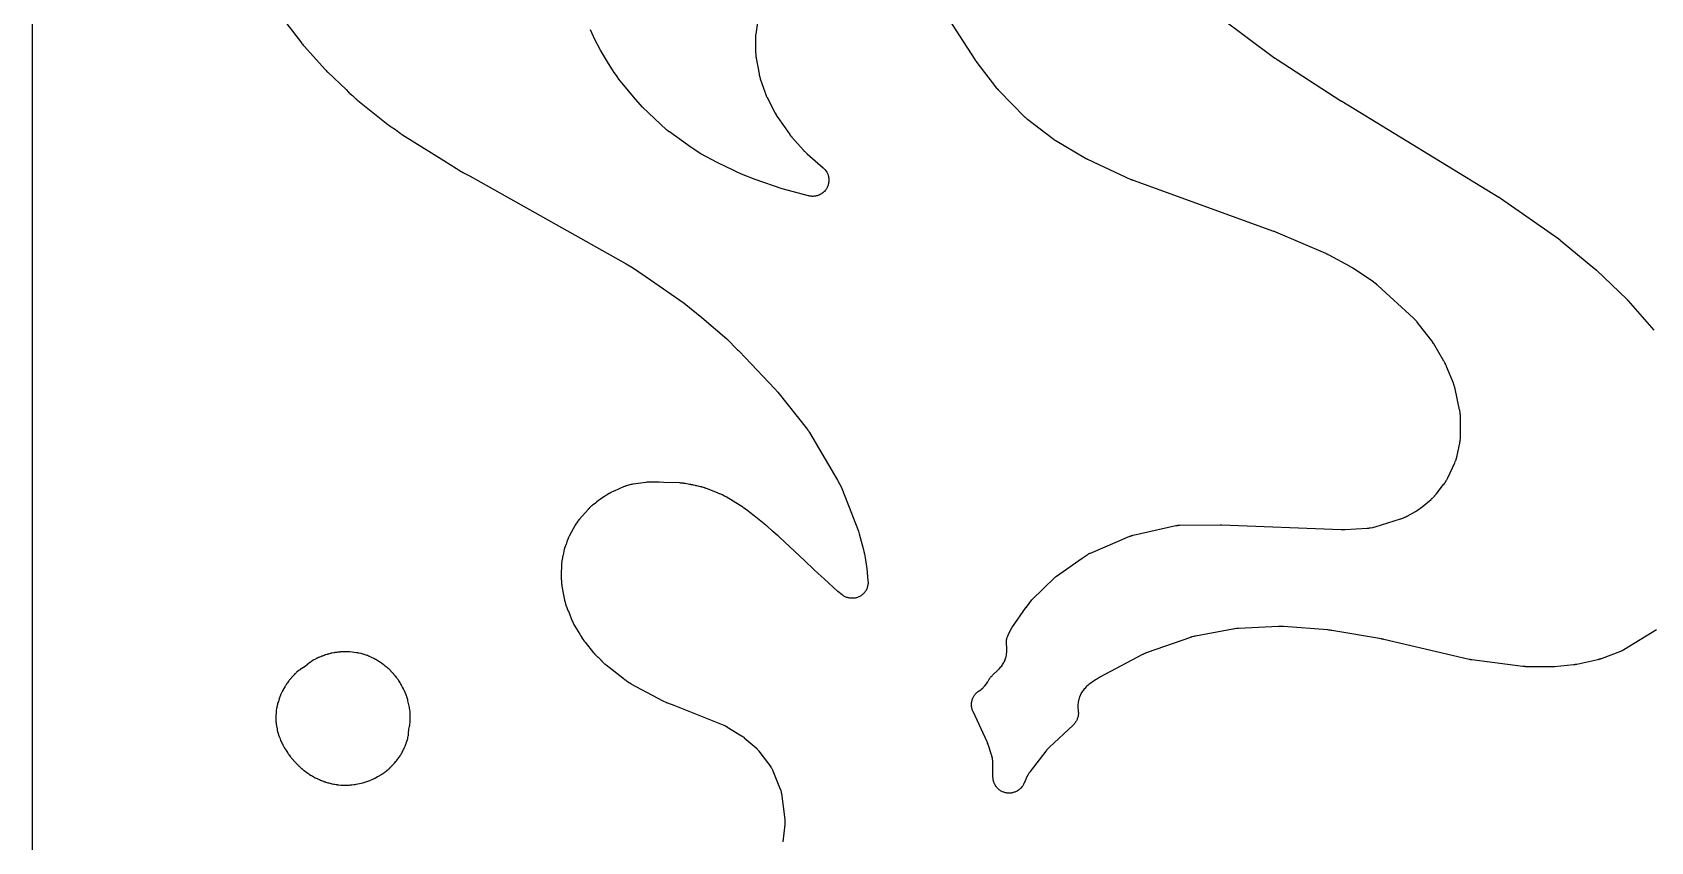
# Model space of a CAD drawing. Header units: millimetres. Extents: x 0 to 300, y 0 to 300.
# Drawn here: x -0.1 to 150, y 150 to 225 of the extents above; entities that cross this region are included whole.
import ezdxf

# ---------------------------------------------------------------- set-up
doc = ezdxf.new("R2010")
doc.units = ezdxf.units.MM
doc.layers.add('CUT', color=7, linetype='CONTINUOUS')

msp = doc.modelspace()

# ---------------------------------------------------------------- linework, layer by layer
at = {"layer": 'CUT'}
for points in [[(-0.0625, 1.4375), (-0.0625, 298.5625), (-0.0625, 299.4478), (-0.0589, 299.5212), (-0.0503, 299.5794), (-0.036, 299.6365), (-0.0162, 299.6918), (0.009, 299.745), (0.0392, 299.7954), (0.0743, 299.8427), (0.1137, 299.8863), (0.1573, 299.9257), (0.2046, 299.9608), (0.255, 299.991), (0.3082, 300.0162), (0.3635, 300.036), (0.4206, 300.0503), (0.4788, 300.0589), (0.5522, 300.0625), (1.4375, 300.0625), (298.5476, 300.0625)], [(150.5287, 169.6307), (147.5048, 167.7792), (147.4955, 167.7736), (147.4812, 167.765), (147.4435, 167.7438), (147.3792, 167.7096), (147.3503, 167.6948), (147.3488, 167.6941), (147.3194, 167.6804), (147.2528, 167.6509), (147.2128, 167.6343), (147.1972, 167.6283), (147.1871, 167.6244), (145.4106, 166.9615), (145.3958, 166.9561), (145.361, 166.9438), (145.3461, 166.9387), (145.3278, 166.9326), (145.3128, 166.9277), (145.2777, 166.9167), (145.2625, 166.9121), (145.2393, 166.9052), (145.2241, 166.9009), (145.1886, 166.8911), (145.1733, 166.887), (145.1547, 166.8822), (145.1393, 166.8784), (145.1035, 166.8698), (145.0881, 166.8663), (143.1348, 166.4361), (143.1217, 166.4333), (143.0911, 166.4271), (143.0779, 166.4245), (143.0619, 166.4214), (143.0487, 166.419), (143.0179, 166.4137), (143.0047, 166.4115), (142.9844, 166.4083), (142.9711, 166.4063), (142.9402, 166.4018), (142.9269, 166.4), (142.9107, 166.398), (142.8975, 166.3963), (142.8664, 166.3928), (142.8531, 166.3914), (141.0727, 166.2168), (141.061, 166.2158), (141.0338, 166.2134), (141.0221, 166.2125), (141.0078, 166.2115), (140.9961, 166.2107), (140.9688, 166.2091), (140.9571, 166.2085), (140.939, 166.2077), (140.9273, 166.2072), (140.9, 166.2063), (140.8882, 166.206), (140.8739, 166.2058), (140.8622, 166.2056), (140.8348, 166.2054), (140.8231, 166.2054), (138.4406, 166.2209), (138.427, 166.2211), (138.3952, 166.2218), (138.3816, 166.2222), (138.365, 166.2228), (138.3514, 166.2234), (138.3196, 166.225), (138.306, 166.2258), (138.2852, 166.2272), (138.2716, 166.2282), (138.2399, 166.2309), (138.2263, 166.2321), (138.2098, 166.2337), (138.1963, 166.2351), (138.1647, 166.2387), (138.1512, 166.2403), (133.4139, 166.8478), (133.4025, 166.8493), (133.3759, 166.8531), (133.3645, 166.8548), (133.3506, 166.8569), (133.3393, 166.8587), (133.3128, 166.8632), (133.3015, 166.8651), (133.2841, 166.8683), (133.2728, 166.8704), (133.2464, 166.8755), (133.2352, 166.8778), (133.2214, 166.8806), (133.2102, 166.883), (133.184, 166.8888), (133.1728, 166.8913), (131.5839, 167.2629), (125.2513, 168.744), (125.2433, 168.7458), (125.1872, 168.7581), (125.1785, 168.76), (125.1084, 168.7743), (125.0999, 168.776), (125.0443, 168.7865), (125.0352, 168.7881), (120.4196, 169.5867), (120.4051, 169.5891), (120.3105, 169.6031), (120.2959, 169.605), (120.1768, 169.6197), (120.1621, 169.6213), (120.067, 169.6306), (120.0523, 169.6319), (115.9433, 169.9333), (115.9253, 169.9343), (115.8084, 169.9394), (115.7903, 169.9399), (115.6434, 169.9418), (115.6254, 169.9418), (115.5084, 169.9398), (115.4904, 169.9392), (111.772, 169.7647), (111.7516, 169.7634), (111.6191, 169.7527), (111.5988, 169.7507), (111.4331, 169.7315), (111.4129, 169.7288), (111.2814, 169.7091), (111.2613, 169.7057), (107.787, 169.0618), (107.7764, 169.0597), (107.7024, 169.0446), (107.6914, 169.0423), (107.6431, 169.0315), (107.62, 169.0258), (107.4763, 168.9876), (107.4543, 168.9813), (107.4162, 168.9696), (107.4059, 168.9664), (107.335, 168.9432), (107.3235, 168.9393), (103.3228, 167.5411), (103.3126, 167.5374), (103.2421, 167.5113), (103.2316, 167.5074), (103.1857, 167.4894), (103.1637, 167.4803), (103.028, 167.4209), (103.0072, 167.4113), (102.9715, 167.3941), (102.9619, 167.3893), (102.8956, 167.3557), (102.8848, 167.3502), (98.912, 165.2377), (98.8958, 165.2288), (98.7916, 165.1692), (98.7757, 165.1598), (98.6473, 165.081), (98.6317, 165.0711), (98.5314, 165.0052), (98.5161, 164.9949), (97.9932, 164.6279), (97.9814, 164.6194), (97.9055, 164.5634), (97.894, 164.5547), (97.8492, 164.5199), (97.8267, 164.5016), (97.6855, 164.3806), (97.6434, 164.3407), (97.5163, 164.2085), (97.4782, 164.1647), (97.3644, 164.0208), (97.3307, 163.9736), (97.2314, 163.8194), (97.2024, 163.7692), (97.1185, 163.6061), (97.0945, 163.5533), (97.0267, 163.3829), (97.0079, 163.328), (96.9568, 163.1518), (96.9434, 163.0954), (96.9097, 162.9151), (96.9018, 162.8576), (96.8856, 162.6749), (96.8832, 162.6169), (96.8848, 162.4335), (96.8881, 162.3756), (96.9076, 162.1907), (96.9093, 162.1759), (96.9162, 162.1234), (96.9245, 162.0439), (96.9294, 161.9565), (96.9299, 161.8982), (96.9263, 161.8108), (96.921, 161.7527), (96.909, 161.6661), (96.8981, 161.6088), (96.8777, 161.5237), (96.8613, 161.4678), (96.8327, 161.385), (96.811, 161.331), (96.7745, 161.2514), (96.7476, 161.1997), (96.7035, 161.1241), (96.6717, 161.0752), (96.6205, 161.0042), (96.5842, 160.9587), (96.5263, 160.893), (96.4704, 160.8355), (96.4392, 160.8049), (94.259, 158.7692), (94.2501, 158.7608), (94.1931, 158.7054), (94.1845, 158.6968), (94.1508, 158.6627), (94.134, 158.6449), (94.027, 158.5273), (94.0109, 158.5088), (93.9802, 158.4722), (93.9724, 158.4627), (93.9226, 158.4007), (93.915, 158.3911), (92.4544, 156.4955), (92.4468, 156.4854), (92.3982, 156.4195), (92.3908, 156.4092), (92.3624, 156.369), (92.3483, 156.348), (92.2607, 156.2121), (92.2352, 156.1686), (92.1593, 156.0258), (92.1479, 156.0033), (92.1267, 155.9589), (92.1213, 155.9474), (92.0875, 155.8728), (92.0824, 155.8612), (91.8955, 155.4242), (91.8772, 155.3843), (91.8421, 155.3121), (91.7999, 155.2352), (91.7693, 155.1854), (91.7199, 155.113), (91.6847, 155.0665), (91.6284, 154.9992), (91.5888, 154.9563), (91.5262, 154.8949), (91.4826, 154.856), (91.4144, 154.801), (91.3673, 154.7665), (91.294, 154.7184), (91.2437, 154.6887), (91.1661, 154.6479), (91.1132, 154.6233), (91.0319, 154.5902), (90.9769, 154.5709), (90.8928, 154.5459), (90.8361, 154.532), (90.75, 154.5153), (90.6923, 154.5069), (90.605, 154.4987), (90.5466, 154.496), (90.4589, 154.4963), (90.4006, 154.4994), (90.3134, 154.5082), (90.2557, 154.5169), (90.1697, 154.5342), (90.1131, 154.5484), (90.0292, 154.574), (89.9743, 154.5937), (89.8933, 154.6273), (89.8405, 154.6523), (89.7632, 154.6936), (89.7131, 154.7236), (89.6401, 154.7723), (89.5932, 154.807), (89.5253, 154.8625), (89.482, 154.9016), (89.4199, 154.9635), (89.3805, 155.0066), (89.3247, 155.0743), (89.2898, 155.121), (89.2408, 155.1938), (89.2106, 155.2437), (89.1689, 155.3209), (89.1437, 155.3736), (89.1098, 155.4544), (89.0898, 155.5093), (89.0639, 155.593), (89.0494, 155.6496), (89.0317, 155.7355), (89.0228, 155.7931), (89.0136, 155.8803), (89.009, 155.9606), (89.0076, 156.0044), (88.998, 157.2491), (88.9977, 157.2646), (88.9943, 157.3654), (88.9936, 157.3809), (88.99, 157.4413), (88.9873, 157.4723), (88.9653, 157.6699), (88.9552, 157.7311), (88.9129, 157.9254), (88.9055, 157.9555), (88.8895, 158.0139), (88.8852, 158.0289), (88.8562, 158.1254), (88.8515, 158.1402), (88.5998, 158.9047), (88.5972, 158.9126), (88.5783, 158.9673), (88.5754, 158.9755), (88.5622, 159.0122), (88.5558, 159.029), (88.5145, 159.1336), (88.5079, 159.1497), (88.4942, 159.1814), (88.4908, 159.1892), (88.4669, 159.2429), (88.4629, 159.2516), (87.1607, 162.051), (87.1434, 162.0908), (87.1134, 162.1643), (87.0846, 162.2461), (87.068, 162.3014), (87.0472, 162.3855), (87.036, 162.4422), (87.0234, 162.5279), (87.0177, 162.5854), (87.0134, 162.672), (87.0133, 162.7297), (87.0173, 162.8163), (87.0228, 162.8738), (87.0351, 162.9596), (87.0461, 163.0162), (87.0666, 163.1005), (87.083, 163.1558), (87.1116, 163.2377), (87.1332, 163.2912), (87.1695, 163.3699), (87.1962, 163.4211), (87.2399, 163.496), (87.2713, 163.5444), (87.3221, 163.6147), (87.358, 163.6599), (87.4153, 163.725), (87.4554, 163.7664), (87.5187, 163.8257), (87.5626, 163.8631), (87.6313, 163.9161), (87.6758, 163.9471), (87.6776, 163.9484), (87.691, 163.9578), (87.7058, 163.967), (87.7298, 163.9829), (87.8786, 164.0864), (87.9235, 164.1209), (88.0601, 164.2365), (88.1016, 164.2751), (88.2268, 164.4031), (88.2644, 164.4454), (88.3769, 164.5847), (88.4104, 164.6303), (88.5093, 164.7796), (88.5383, 164.8282), (88.6266, 164.9934), (88.651, 165.0362), (88.6979, 165.1134), (88.7536, 165.1947), (88.7936, 165.2467), (88.8578, 165.3214), (88.9204, 165.3866), (88.9555, 165.4212), (89.4673, 165.8991), (89.4747, 165.906), (89.4855, 165.9163), (89.5546, 165.9841), (89.5651, 165.9947), (89.6056, 166.0364), (89.6258, 166.0583), (89.7517, 166.2018), (89.7888, 166.2485), (89.8983, 166.4016), (89.9305, 166.4517), (90.0244, 166.6149), (90.0515, 166.668), (90.1287, 166.8397), (90.1504, 166.8952), (90.2102, 167.0738), (90.2263, 167.1311), (90.2681, 167.3147), (90.2784, 167.3734), (90.3018, 167.5602), (90.3062, 167.6196), (90.311, 167.8079), (90.3095, 167.8674), (90.2956, 168.0552), (90.2882, 168.1143), (90.2765, 168.1809), (90.2703, 168.2225), (90.2605, 168.2987), (90.2538, 168.3824), (90.2519, 168.4383), (90.253, 168.5222), (90.2564, 168.578), (90.2653, 168.6614), (90.2738, 168.7167), (90.2905, 168.7989), (90.3041, 168.8531), (90.3284, 168.9335), (90.347, 168.9862), (90.3786, 169.0639), (90.4109, 169.1337), (90.4294, 169.1714), (90.7628, 169.8123), (92.1034, 171.7289), (92.1123, 171.7416), (92.6185, 172.4132), (92.6213, 172.4159), (92.6288, 172.4234), (94.7352, 174.4755), (94.7411, 174.4804), (94.7532, 174.4905), (94.772, 174.5058), (94.7843, 174.5157), (94.8132, 174.5384), (94.8257, 174.5481), (94.841, 174.5597), (94.8537, 174.5691), (94.8834, 174.5908), (94.8962, 174.6), (97.2946, 176.2902), (97.76, 176.5992), (97.7686, 176.6048), (97.7819, 176.6135), (97.817, 176.635), (97.8768, 176.67), (97.9038, 176.6851), (97.9052, 176.6859), (97.9326, 176.7001), (97.9947, 176.7309), (98.032, 176.7483), (98.0466, 176.7547), (98.056, 176.7588), (101.6942, 178.3102), (101.7037, 178.3142), (101.7185, 178.3203), (101.757, 178.3352), (101.8223, 178.3587), (101.8516, 178.3687), (101.8532, 178.3692), (101.8829, 178.3782), (101.9497, 178.3972), (101.9897, 178.4076), (102.0052, 178.4112), (102.0152, 178.4135), (105.97, 179.2963), (105.9814, 179.2988), (105.9992, 179.3025), (106.0453, 179.3109), (106.1234, 179.3231), (106.1583, 179.3278), (106.1601, 179.328), (106.1952, 179.3314), (106.2739, 179.3374), (106.3208, 179.3398), (106.3389, 179.3402), (106.3507, 179.3404), (110.0758, 179.3816), (110.0804, 179.3816), (110.0912, 179.3817), (110.0958, 179.3817), (110.1067, 179.3817), (110.1125, 179.3817), (110.1259, 179.3816), (110.1316, 179.3815), (110.1404, 179.3814), (110.146, 179.3814), (110.1593, 179.3811), (110.1642, 179.381), (110.1751, 179.3807), (110.1905, 179.3802), (110.1972, 179.38), (121.3118, 178.9397), (121.3262, 178.9393), (121.4197, 178.9379), (121.4341, 178.9378), (121.5515, 178.9388), (121.5659, 178.9391), (121.6594, 178.9421), (121.6738, 178.9427), (123.7105, 179.0576), (123.7288, 179.0589), (123.8471, 179.0692), (123.8653, 179.0711), (123.9361, 179.0794), (123.9722, 179.0848), (124.2059, 179.1269), (124.2416, 179.1345), (124.3108, 179.1514), (124.3285, 179.156), (124.443, 179.1876), (124.4606, 179.1927), (126.8075, 179.9189), (126.8226, 179.9238), (126.9199, 179.9568), (126.9348, 179.962), (126.9927, 179.9834), (127.0221, 179.9951), (127.2108, 180.0761), (127.2395, 180.0893), (127.2948, 180.1166), (127.3089, 180.1238), (127.3998, 180.1716), (127.4137, 180.1792), (128.1921, 180.6155), (128.2037, 180.6222), (128.2787, 180.6664), (128.2901, 180.6734), (128.3346, 180.7009), (128.357, 180.7156), (128.5006, 180.8138), (128.5224, 180.8295), (128.5642, 180.8609), (128.5748, 180.8691), (128.6432, 180.9229), (128.6536, 180.9313), (129.6291, 181.7356), (129.6413, 181.7459), (129.7193, 181.8138), (129.7312, 181.8244), (129.777, 181.8664), (129.7998, 181.8885), (129.9446, 182.0362), (129.9662, 182.0595), (130.0073, 182.1062), (130.0177, 182.1182), (130.084, 182.1977), (130.094, 182.21), (130.8013, 183.1044), (130.8121, 183.1185), (130.881, 183.2112), (130.8914, 183.2256), (130.9311, 183.2824), (130.9505, 183.3121), (131.0713, 183.5088), (131.089, 183.5396), (131.1217, 183.6007), (131.1298, 183.6165), (131.1813, 183.7198), (131.1889, 183.7359), (131.8264, 185.118), (131.8333, 185.1335), (131.8765, 185.2346), (131.8829, 185.2502), (131.9072, 185.3116), (131.9187, 185.3434), (131.9877, 185.552), (131.9974, 185.5845), (132.0145, 185.6482), (132.0187, 185.6646), (132.0443, 185.7715), (132.048, 185.788), (132.2927, 186.9558), (132.2957, 186.9712), (132.314, 187.0713), (132.3166, 187.0868), (132.326, 187.1472), (132.33, 187.1783), (132.3508, 187.3808), (132.3532, 187.412), (132.3562, 187.4731), (132.3568, 187.4888), (132.3592, 187.5906), (132.3594, 187.6063), (132.3552, 189.3647), (132.355, 189.3805), (132.352, 189.4832), (132.3514, 189.499), (132.348, 189.5606), (132.3454, 189.5921), (132.3233, 189.7964), (132.3191, 189.8277), (132.3092, 189.8886), (132.3065, 189.9042), (132.2874, 190.0052), (132.2842, 190.0207), (131.8607, 191.977), (131.8578, 191.9898), (131.838, 192.0721), (131.8349, 192.0848), (131.8219, 192.134), (131.8148, 192.1591), (131.7647, 192.3209), (131.7565, 192.3456), (131.7393, 192.3936), (131.7348, 192.4058), (131.7045, 192.4849), (131.6998, 192.497), (131.0626, 194.0603), (131.0541, 194.0802), (130.9965, 194.2082), (130.9873, 194.2277), (130.9093, 194.3856), (130.8993, 194.4047), (130.8327, 194.5283), (130.8221, 194.5471), (129.8754, 196.159), (129.8648, 196.1763), (129.7944, 196.2875), (129.7833, 196.3044), (129.6902, 196.4408), (129.6785, 196.4574), (129.6007, 196.5635), (129.5885, 196.5797), (128.3399, 198.1685), (128.3322, 198.1781), (128.2817, 198.2398), (128.2738, 198.2492), (128.2427, 198.2856), (128.2264, 198.3039), (128.118, 198.4208), (128.1009, 198.4384), (128.0669, 198.4722), (128.0582, 198.4807), (128.0005, 198.5357), (127.9915, 198.5441), (124.6841, 201.5715), (124.6763, 201.5785), (124.6213, 201.6271), (124.613, 201.6343), (124.5764, 201.6655), (124.5585, 201.6801), (124.4449, 201.7695), (124.4272, 201.783), (124.3959, 201.8058), (124.3874, 201.8119), (124.328, 201.8535), (124.3183, 201.8602), (122.4354, 203.1279), (122.4235, 203.1357), (122.3456, 203.1855), (122.3335, 203.193), (122.2342, 203.2532), (122.2219, 203.2605), (122.1417, 203.3065), (122.1293, 203.3135), (120.1832, 204.3706), (120.1709, 204.3771), (120.0905, 204.4184), (120.0781, 204.4246), (119.976, 204.474), (119.9635, 204.48), (119.8813, 204.5175), (119.8686, 204.5231), (115.2518, 206.502), (115.2443, 206.5052), (115.1917, 206.5269), (115.1836, 206.5302), (115.1177, 206.5562), (115.1097, 206.5594), (115.0573, 206.5792), (115.0487, 206.5824), (102.0296, 211.2916), (102.0205, 211.2949), (101.9994, 211.3028), (101.9903, 211.3063), (101.9793, 211.3105), (101.9703, 211.3141), (101.9493, 211.3224), (101.9404, 211.3261), (101.9266, 211.3317), (101.9176, 211.3355), (101.8968, 211.3443), (101.8879, 211.3481), (101.8771, 211.3528), (101.8683, 211.3567), (101.8477, 211.366), (101.8389, 211.37), (97.8012, 213.2368), (97.7909, 213.2416), (97.7668, 213.2531), (97.7566, 213.2581), (97.7441, 213.2643), (97.7339, 213.2694), (97.7102, 213.2815), (97.7, 213.2867), (97.6845, 213.2949), (97.6744, 213.3002), (97.651, 213.3129), (97.641, 213.3184), (97.6289, 213.3252), (97.6189, 213.3308), (97.5959, 213.3441), (97.586, 213.3498), (94.7928, 215.0033), (94.7812, 215.0103), (94.7542, 215.0268), (94.7427, 215.0339), (94.7288, 215.0428), (94.7174, 215.0501), (94.6909, 215.0674), (94.6796, 215.075), (94.6624, 215.0866), (94.6512, 215.0943), (94.6253, 215.1124), (94.6142, 215.1203), (94.6008, 215.1299), (94.5899, 215.1379), (94.5645, 215.1568), (94.5537, 215.165), (92.2244, 216.954), (92.2119, 216.9637), (92.1832, 216.9867), (92.1709, 216.9966), (92.1561, 217.0088), (92.144, 217.019), (92.116, 217.0429), (92.1041, 217.0532), (92.086, 217.0693), (92.0743, 217.0799), (92.0472, 217.1047), (92.0357, 217.1155), (92.0217, 217.1287), (92.0104, 217.1397), (91.9842, 217.1655), (91.9731, 217.1767), (89.5726, 219.6243), (89.563, 219.6343), (89.5407, 219.6577), (89.5312, 219.6678), (89.5198, 219.6803), (89.5104, 219.6905), (89.4889, 219.7146), (89.4797, 219.725), (89.4658, 219.7411), (89.4568, 219.7517), (89.436, 219.7764), (89.4272, 219.7871), (89.4165, 219.8002), (89.4078, 219.8111), (89.3878, 219.8364), (89.3793, 219.8474), (87.4635, 222.3546), (87.4592, 222.3603), (87.4492, 222.3736), (87.445, 222.3793), (87.435, 222.3928), (87.4298, 222.3999), (87.4177, 222.4166), (87.4125, 222.4238), (87.4047, 222.4348), (87.3997, 222.442), (87.3881, 222.4586), (87.3832, 222.4658), (87.3805, 222.4697), (87.3747, 222.4783), (87.3613, 222.4985), (87.3556, 222.5072), (84.1619, 227.4403)], [(23.2211, 226.2321), (24.8862, 224.0525), (24.8969, 224.0389), (24.9253, 224.0039), (24.9796, 223.9348), (24.9882, 223.9242), (25.0591, 223.8381), (25.0679, 223.8277), (25.1259, 223.7605), (25.1349, 223.7503), (27.1202, 221.5533), (27.1276, 221.5453), (27.1793, 221.4902), (27.1873, 221.4818), (27.253, 221.4143), (27.2611, 221.4062), (27.3141, 221.3539), (27.3228, 221.3454), (29.0302, 219.7257), (29.2517, 219.4964), (29.2661, 219.482), (29.3609, 219.3903), (29.3757, 219.3764), (29.4985, 219.2654), (29.5138, 219.252), (29.6147, 219.1669), (29.6304, 219.154), (29.6449, 219.1426), (29.8791, 218.9204), (29.8887, 218.9115), (29.9514, 218.8546), (29.9612, 218.8459), (30.0414, 218.7761), (30.0514, 218.7677), (30.1165, 218.7135), (30.1266, 218.7052), (32.9014, 216.4975), (32.9135, 216.4881), (32.9931, 216.428), (33.0054, 216.4189), (33.1072, 216.3461), (33.1198, 216.3373), (33.2023, 216.2814), (33.2151, 216.273), (33.5976, 216.0279), (33.9091, 215.7825), (33.9222, 215.7724), (34.0082, 215.7085), (34.0215, 215.6988), (34.1316, 215.6215), (34.1452, 215.6122), (34.2345, 215.553), (34.2484, 215.5441), (38.1054, 213.1397), (39.2601, 212.3998), (39.2672, 212.3953), (39.3167, 212.3646), (39.3244, 212.3599), (39.3867, 212.3225), (39.3943, 212.318), (39.444, 212.2891), (39.4522, 212.2845), (39.6988, 212.1464), (39.7418, 212.1196), (39.7486, 212.1154), (39.7962, 212.0866), (39.8035, 212.0822), (39.8633, 212.0472), (39.8706, 212.043), (39.9182, 212.016), (39.9261, 212.0116), (40.5214, 211.6857), (55.0083, 203.5734), (55.6912, 203.169), (57.2692, 202.1003), (60.385, 199.9369), (62.0162, 198.5962), (64.331, 196.6084), (65.332, 195.6064), (65.4013, 195.537), (65.4919, 195.4464), (66.0477, 194.89), (68.7892, 191.9739), (69.0712, 191.6738), (71.8182, 188.2015), (71.8276, 188.1893), (71.8493, 188.1609), (71.8585, 188.1486), (71.8696, 188.1336), (71.8786, 188.1212), (71.8994, 188.092), (71.9081, 188.0795), (71.9215, 188.06), (71.93, 188.0473), (71.9498, 188.0175), (71.9581, 188.0046), (71.9681, 187.9888), (71.9763, 187.9758), (71.995, 187.9453), (72.0029, 187.9322), (74.6082, 183.5159), (74.9559, 182.8383), (75.0003, 182.7517), (75.8968, 180.4614), (75.9986, 180.2015), (76.2729, 179.5005), (76.5477, 178.7985), (76.6121, 178.553), (76.9713, 177.1829), (77.0395, 176.8897), (77.086, 176.6897), (77.0888, 176.6776), (77.1748, 176.3078), (77.2791, 175.4969), (77.3073, 175.2777), (77.4176, 174.2016), (77.4209, 174.1582), (77.4252, 174.0786), (77.4257, 173.9916), (77.4232, 173.9338), (77.4153, 173.8471), (77.4072, 173.7898), (77.3909, 173.7043), (77.3774, 173.648), (77.3529, 173.5645), (77.334, 173.5098), (77.3016, 173.429), (77.2774, 173.3764), (77.2374, 173.2991), (77.2083, 173.249), (77.161, 173.176), (77.1326, 173.1366), (77.0893, 173.0829), (77.0507, 173.0396), (76.9896, 172.9773), (76.9469, 172.9378), (76.88, 172.8818), (76.8338, 172.8466), (76.7618, 172.7973), (76.7123, 172.7668), (76.6359, 172.7247), (76.5837, 172.6992), (76.5036, 172.6647), (76.4492, 172.6443), (76.366, 172.6177), (76.3099, 172.6027), (76.2246, 172.5843), (76.1673, 172.5748), (76.0806, 172.5647), (76.0226, 172.5608), (75.9354, 172.5592), (75.8773, 172.5609), (75.7903, 172.5678), (75.7327, 172.5751), (75.6468, 172.5904), (75.5901, 172.6033), (75.5061, 172.6267), (75.451, 172.6451), (75.3696, 172.6766), (75.3165, 172.7002), (75.2385, 172.7394), (75.188, 172.768), (75.1142, 172.8146), (75.0488, 172.8606), (75.0137, 172.8865), (74.6217, 173.191), (73.3451, 174.3687), (72.8134, 174.8592), (72.4129, 175.2287), (71.5527, 176.0223), (69.2059, 178.2359), (69.1995, 178.2418), (69.1545, 178.2831), (69.1475, 178.2894), (69.0905, 178.34), (69.0835, 178.346), (69.0379, 178.3853), (69.0304, 178.3917), (68.5607, 178.7825), (68.0313, 179.2709), (68.0219, 179.2794), (67.9601, 179.3341), (67.9504, 179.3424), (67.8713, 179.4094), (67.8615, 179.4175), (67.7974, 179.4695), (67.7875, 179.4774), (66.8568, 180.2004), (66.4734, 180.5195), (66.4568, 180.5327), (66.348, 180.617), (66.331, 180.6296), (66.1909, 180.7304), (66.1735, 180.7425), (66.071, 180.8108), (65.9279, 180.9219), (65.914, 180.9325), (65.8223, 180.9995), (65.8081, 181.0096), (65.6907, 181.0903), (65.6761, 181.0999), (65.5808, 181.1615), (65.566, 181.1707), (64.2677, 181.956), (64.2581, 181.9617), (64.1904, 182.0009), (64.1803, 182.0067), (64.1355, 182.0315), (64.1136, 182.043), (63.976, 182.112), (63.9545, 182.1222), (63.917, 182.1392), (63.9067, 182.1438), (63.8358, 182.1743), (63.8242, 182.1792), (63.766, 182.2028), (63.6946, 182.2364), (63.6636, 182.2499), (63.6023, 182.2746), (63.5865, 182.2808), (63.4832, 182.319), (63.4673, 182.3247), (63.457, 182.3282), (62.4416, 182.7403), (62.4286, 182.7455), (62.3439, 182.7775), (62.3308, 182.7823), (62.2795, 182.8004), (62.253, 182.8091), (62.0796, 182.8613), (62.0527, 182.8687), (61.9999, 182.882), (61.9863, 182.8853), (61.898, 182.9053), (61.8843, 182.9082), (61.539, 182.9781), (61.4765, 182.9978), (61.4645, 183.0015), (61.4176, 183.0152), (61.3934, 183.0218), (61.2375, 183.0605), (61.1884, 183.0705), (61.0299, 183.0961), (61.0051, 183.0996), (60.9565, 183.1053), (60.944, 183.1067), (60.8656, 183.1143), (60.48, 183.1923), (60.4675, 183.1947), (60.3861, 183.2094), (60.3735, 183.2115), (60.3244, 183.2193), (60.2991, 183.2228), (60.1348, 183.2417), (60.1095, 183.2441), (60.0599, 183.2477), (60.0472, 183.2485), (59.9645, 183.2527), (59.9518, 183.2532), (58.476, 183.2974), (58.0732, 183.3282), (58.0593, 183.3291), (57.9691, 183.3339), (57.9552, 183.3345), (57.9009, 183.3361), (57.8731, 183.3363), (57.6925, 183.3333), (57.6647, 183.3322), (57.6105, 183.3288), (57.5966, 183.3278), (57.5609, 183.3247), (57.3405, 183.3313), (57.3281, 183.3316), (57.2472, 183.3323), (57.2347, 183.3323), (57.186, 183.3317), (57.1611, 183.3309), (56.9996, 183.3223), (56.9747, 183.3205), (56.9263, 183.3159), (56.9139, 183.3146), (56.8335, 183.3053), (56.8212, 183.3037), (55.6352, 183.1412), (55.621, 183.1391), (55.5293, 183.1243), (55.5152, 183.1219), (55.4603, 183.1117), (55.4324, 183.1058), (55.254, 183.0638), (55.1991, 183.048), (55.1195, 183.021), (54.9456, 182.9658), (54.9175, 182.9561), (54.863, 182.9357), (54.8491, 182.9304), (54.7593, 182.8943), (54.7455, 182.8885), (53.9326, 182.5382), (53.9228, 182.5339), (53.8543, 182.5029), (53.8442, 182.4982), (53.7997, 182.477), (53.7785, 182.4664), (53.6474, 182.3977), (53.6274, 182.3867), (53.5931, 182.367), (53.5838, 182.3616), (53.52, 182.3234), (53.5098, 182.3172), (53.479, 182.2979), (53.4523, 182.2842), (53.4257, 182.2698), (53.2556, 182.1718), (53.2298, 182.156), (53.1803, 182.124), (53.1677, 182.1157), (53.0865, 182.0604), (53.0741, 182.0517), (52.9983, 181.9971), (52.6344, 181.7694), (52.6192, 181.7596), (52.5219, 181.6946), (52.5071, 181.6843), (52.4499, 181.6436), (52.4212, 181.6218), (52.2391, 181.4747), (52.2118, 181.4513), (52.1599, 181.4039), (52.1467, 181.3916), (52.1185, 181.3642), (51.9836, 181.2672), (51.9703, 181.2573), (51.8848, 181.1922), (51.8717, 181.1819), (51.8215, 181.1414), (51.7963, 181.1199), (51.6367, 180.976), (51.6127, 180.9531), (51.5673, 180.9073), (51.5558, 180.8954), (51.4821, 180.817), (51.471, 180.8048), (50.6772, 179.9117), (50.6661, 179.8987), (50.5947, 179.8137), (50.5839, 179.8005), (50.5426, 179.7483), (50.5222, 179.7209), (50.3946, 179.5394), (50.3758, 179.5109), (50.3406, 179.4544), (50.3318, 179.4397), (50.276, 179.3438), (50.2676, 179.329), (49.7209, 178.3255), (49.713, 178.3105), (49.6632, 178.2126), (49.6558, 178.1975), (49.6276, 178.1379), (49.614, 178.107), (49.5313, 177.9037), (49.5195, 177.8721), (49.4981, 177.8097), (49.4929, 177.7937), (49.4602, 177.6888), (49.4555, 177.6726), (49.4224, 177.5549), (49.4181, 177.5453), (49.4108, 177.5284), (49.3835, 177.4621), (49.3705, 177.4277), (49.293, 177.2017), (49.2822, 177.1666), (49.2631, 177.0975), (49.2585, 177.0797), (49.2303, 176.9635), (49.2262, 176.9456), (49.1472, 176.5703), (49.1255, 176.4832), (49.1215, 176.4659), (49.1068, 176.3983), (49.1003, 176.3634), (49.0904, 176.3007), (49.0592, 176.1526), (49.0567, 176.14), (49.0413, 176.0582), (49.0391, 176.0456), (49.0309, 175.9962), (49.0272, 175.9709), (49.0069, 175.8057), (49.0043, 175.7802), (49.0004, 175.7303), (48.9995, 175.7175), (48.9947, 175.6344), (48.9941, 175.6216), (48.9625, 174.7643), (48.9621, 174.7474), (48.9612, 174.6374), (48.9613, 174.6205), (48.9626, 174.5545), (48.9642, 174.5206), (48.9809, 174.3014), (48.9844, 174.2678), (48.9868, 174.25), (48.9869, 174.2379), (48.9881, 174.1721), (48.9897, 174.1385), (49.0063, 173.9201), (49.0097, 173.8866), (49.0184, 173.8214), (49.0208, 173.8047), (49.0383, 173.6965), (49.0412, 173.6799), (49.2856, 172.3947), (49.2884, 172.3805), (49.3082, 172.2885), (49.3115, 172.2744), (49.3247, 172.2194), (49.3322, 172.1914), (49.385, 172.0108), (49.3938, 171.9832), (49.4122, 171.9297), (49.4171, 171.9161), (49.45, 171.8279), (49.4552, 171.8144), (49.4763, 171.7618), (49.4815, 171.7437), (49.4984, 171.693), (49.56, 171.533), (49.5701, 171.5083), (49.5911, 171.4604), (49.5965, 171.4482), (49.6331, 171.3693), (49.6357, 171.3638), (50.0052, 170.4416), (50.0099, 170.4302), (50.0412, 170.3565), (50.0461, 170.3452), (50.0659, 170.3012), (50.0764, 170.2789), (50.148, 170.1357), (50.1595, 170.1138), (50.1827, 170.0717), (50.1888, 170.0609), (50.2289, 169.9916), (50.2352, 169.981), (50.6948, 169.2236), (50.7646, 169.1067), (50.7793, 169.0843), (50.8762, 168.9247), (50.8874, 168.9069), (50.9624, 168.7926), (50.9742, 168.7752), (51.0732, 168.6352), (51.0856, 168.6182), (51.1684, 168.5095), (51.1814, 168.493), (51.9827, 167.5134), (51.9919, 167.5024), (52.0524, 167.432), (52.0618, 167.4213), (52.0991, 167.3798), (52.1188, 167.359), (52.2494, 167.2272), (52.27, 167.2074), (52.3111, 167.1697), (52.3217, 167.1602), (52.3916, 167.099), (52.4025, 167.0898), (52.5352, 166.9792), (52.6527, 166.8405), (52.6631, 166.8285), (52.7319, 166.7516), (52.7426, 166.7399), (52.7852, 166.6948), (52.8075, 166.6723), (52.9568, 166.5299), (52.9803, 166.5086), (53.0274, 166.4682), (53.0395, 166.4581), (53.1196, 166.393), (53.1321, 166.3831), (54.6878, 165.1855), (54.9099, 165.0004), (54.9217, 164.9908), (54.9992, 164.9295), (55.0113, 164.9202), (55.0587, 164.8846), (55.0835, 164.8669), (55.2473, 164.7565), (55.2729, 164.7401), (55.3238, 164.7095), (55.3369, 164.7018), (55.4228, 164.6529), (55.4361, 164.6455), (58.383, 163.0663), (58.4002, 163.0574), (58.5131, 163.0016), (58.5306, 162.9933), (58.6743, 162.9278), (58.6921, 162.92), (58.8083, 162.8716), (58.8263, 162.8644), (59.4215, 162.6385), (64.0602, 160.7915), (64.0691, 160.7879), (64.083, 160.7822), (64.1052, 160.7727), (64.1377, 160.7584), (64.1652, 160.7456), (64.1876, 160.7348), (64.1989, 160.7293), (64.2039, 160.7267), (64.2294, 160.7135), (64.2862, 160.6827), (64.3195, 160.6638), (64.3323, 160.6561), (64.3405, 160.6512), (65.7015, 159.8179), (65.7095, 159.8129), (65.7222, 159.805), (65.7422, 159.7921), (65.7713, 159.7727), (65.796, 159.7557), (65.816, 159.7415), (65.8261, 159.7342), (65.8305, 159.7309), (65.8531, 159.7138), (65.9033, 159.6744), (65.9326, 159.6504), (65.9437, 159.6409), (65.9509, 159.6348), (67.0417, 158.6826), (67.0508, 158.6746), (67.0648, 158.662), (67.1, 158.6287), (67.1578, 158.5709), (67.183, 158.5447), (67.1843, 158.5433), (67.2085, 158.516), (67.2614, 158.4538), (67.2918, 158.416), (67.3032, 158.4011), (67.3105, 158.3914), (68.3988, 156.9218), (68.4044, 156.9142), (68.4131, 156.9021), (68.4269, 156.8826), (68.4467, 156.8537), (68.4632, 156.8286), (68.4664, 156.8237), (68.4919, 156.781), (68.5265, 156.7193), (68.5564, 156.6614), (68.5778, 156.6158), (68.5938, 156.5796), (68.5992, 156.5668), (68.6028, 156.558), (69.2856, 154.8717), (69.2892, 154.8628), (69.2947, 154.8488), (69.3032, 154.8264), (69.3152, 154.7932), (69.325, 154.7646), (69.3268, 154.759), (69.341, 154.7109), (69.3591, 154.6421), (69.3736, 154.578), (69.3829, 154.5282), (69.3894, 154.4889), (69.3913, 154.475), (69.3926, 154.4655), (69.7093, 152.0492), (69.711, 152.0356), (69.7134, 152.0146), (69.718, 151.9599), (69.723, 151.8676), (69.7243, 151.8264), (69.7243, 151.8244), (69.7237, 151.7832), (69.7203, 151.6909), (69.7166, 151.6361), (69.7145, 151.615), (69.713, 151.6014), (69.5275, 149.9764)], [(67.2325, 226.3694), (67.0135, 224.8558), (67.0119, 224.8438), (67.0022, 224.7652), (67.0008, 224.7531), (66.9959, 224.7058), (66.9939, 224.6815), (66.984, 224.5236), (66.983, 224.4993), (66.9819, 224.4517), (66.9818, 224.4396), (66.9816, 224.3604), (66.9818, 224.3482), (67.0042, 223.148), (67.0045, 223.1367), (67.0074, 223.0581), (67.008, 223.0464), (67.0109, 222.9948), (67.0128, 222.9701), (67.0281, 222.8158), (67.0309, 222.7921), (67.0366, 222.751), (67.0383, 222.7398), (67.0504, 222.663), (67.0525, 222.6506), (67.3188, 221.1714), (67.3208, 221.1608), (67.3355, 221.087), (67.3378, 221.076), (67.3483, 221.0278), (67.3538, 221.0047), (67.3912, 220.8612), (67.3973, 220.8391), (67.4088, 220.8011), (67.412, 220.7908), (67.4347, 220.72), (67.4385, 220.7085), (67.851, 219.5071), (67.8583, 219.487), (67.908, 219.3575), (67.916, 219.3377), (67.9841, 219.1776), (67.9928, 219.1581), (68.0516, 219.0324), (68.061, 219.0132), (68.7984, 217.5727), (68.8082, 217.5544), (68.8736, 217.4368), (68.884, 217.4189), (68.9711, 217.2743), (68.9821, 217.2568), (69.0554, 217.144), (69.067, 217.1268), (70.097, 215.6569), (70.1071, 215.6429), (70.1738, 215.5534), (70.1842, 215.5397), (70.2711, 215.4298), (70.2819, 215.4164), (70.3536, 215.3308), (70.3648, 215.3178), (71.4401, 214.1059), (71.453, 214.0918), (71.5384, 214.0016), (71.5517, 213.9879), (71.6624, 213.8782), (71.6761, 213.8649), (71.7671, 213.7803), (71.7813, 213.7675), (73.2674, 212.4703), (73.3003, 212.4401), (73.3591, 212.3834), (73.4202, 212.3184), (73.4587, 212.2731), (73.513, 212.2023), (73.5468, 212.1534), (73.5939, 212.0776), (73.6227, 212.0257), (73.662, 211.9456), (73.6855, 211.891), (73.7167, 211.8074), (73.7347, 211.7508), (73.7574, 211.6645), (73.7697, 211.6064), (73.7838, 211.5183), (73.7903, 211.4592), (73.7956, 211.3701), (73.7962, 211.3107), (73.7927, 211.2216), (73.7874, 211.1624), (73.775, 211.074), (73.7639, 211.0157), (73.7428, 210.929), (73.726, 210.872), (73.6964, 210.7878), (73.674, 210.7328), (73.6363, 210.6519), (73.6085, 210.5994), (73.563, 210.5227), (73.5302, 210.4731), (73.4773, 210.4013), (73.4397, 210.3553), (73.3799, 210.289), (73.338, 210.2469), (73.2719, 210.1869), (73.226, 210.1492), (73.1544, 210.0961), (73.1049, 210.0631), (73.0284, 210.0173), (72.9759, 209.9894), (72.8952, 209.9514), (72.8403, 209.9288), (72.7561, 209.8989), (72.6992, 209.8819), (72.6126, 209.8606), (72.5543, 209.8492), (72.4659, 209.8366), (72.4068, 209.8311), (72.3176, 209.8273), (72.2582, 209.8277), (72.1691, 209.8327), (72.1101, 209.8389), (72.0219, 209.8528), (71.9419, 209.8694), (71.8984, 209.8796), (69.4731, 210.5108), (66.9594, 211.3892), (65.6972, 211.8705), (65.2392, 212.092), (64.7979, 212.3056), (64.3187, 212.5374), (63.4493, 212.9581), (61.9152, 213.762), (61.9019, 213.7691), (61.8711, 213.7859), (61.8585, 213.7929), (61.2786, 214.1955), (61.0751, 214.3367), (60.9479, 214.425), (60.6757, 214.614), (59.0063, 215.7968), (58.9936, 215.8059), (58.9641, 215.8276), (58.9516, 215.837), (58.9364, 215.8485), (58.924, 215.8581), (58.8954, 215.8808), (58.8832, 215.8906), (58.8646, 215.9058), (58.8526, 215.9158), (58.8247, 215.9395), (58.8128, 215.9497), (58.7985, 215.9623), (58.7868, 215.9727), (58.7598, 215.9973), (58.7483, 216.0079), (56.5165, 218.1105), (55.6915, 219.0472), (54.33, 220.6916), (54.1633, 220.9305), (54.0869, 221.04), (53.8884, 221.3244), (53.7166, 221.5707), (53.3669, 222.1433), (52.6178, 223.3699), (52.0831, 224.3818), (51.7011, 225.2614)], [(110.0019, 226.4588), (115.1596, 222.649), (115.1667, 222.6438), (115.2164, 222.6082), (115.2241, 222.6028), (115.2867, 222.5594), (115.2943, 222.5542), (115.3443, 222.5207), (115.3526, 222.5152), (121.2599, 218.6952), (121.2631, 218.6932), (121.2852, 218.6791), (121.2886, 218.6769), (121.3163, 218.6595), (121.3197, 218.6574), (121.3417, 218.6438), (121.3453, 218.6415), (135.9311, 209.7532), (135.9361, 209.7501), (135.9478, 209.7429), (135.9528, 209.7398), (135.9646, 209.7324), (135.9707, 209.7285), (135.9851, 209.7193), (135.9913, 209.7154), (136.0006, 209.7092), (136.0067, 209.7053), (136.0207, 209.696), (136.0267, 209.692), (136.0299, 209.6898), (136.037, 209.685), (136.0536, 209.6736), (136.0607, 209.6687), (141.4652, 205.8771), (141.4711, 205.8729), (141.4849, 205.863), (141.4908, 205.8587), (141.5047, 205.8487), (141.5119, 205.8434), (141.5288, 205.8309), (141.536, 205.8255), (141.547, 205.8172), (141.554, 205.8118), (141.5704, 205.7991), (141.5774, 205.7937), (141.5812, 205.7907), (141.5895, 205.7841), (141.6087, 205.7685), (141.6169, 205.7618), (144.829, 203.1044), (144.8342, 203.1), (144.8463, 203.0898), (144.8515, 203.0855), (144.8635, 203.0752), (144.8698, 203.0697), (144.8846, 203.0569), (144.8909, 203.0514), (144.9005, 203.0429), (144.9066, 203.0374), (144.9209, 203.0245), (144.9271, 203.0189), (144.9304, 203.0159), (144.9376, 203.0092), (144.9543, 202.9934), (144.9615, 202.9867), (147.7756, 200.2844), (147.7824, 200.2778), (147.7982, 200.2623), (147.8049, 200.2556), (147.813, 200.2476), (147.8196, 200.2409), (147.8349, 200.2252), (147.8414, 200.2185), (147.8515, 200.208), (147.858, 200.2011), (147.873, 200.1851), (147.8794, 200.1782), (147.8872, 200.1698), (147.8935, 200.1628), (147.9082, 200.1464), (147.9145, 200.1394), (150.3014, 197.4284)]]:
    msp.add_lwpolyline(points, dxfattribs=at)
msp.add_lwpolyline([(23.0261, 159.238), (23.1041, 159.0813), (23.1167, 159.0574), (23.1423, 159.0114), (23.1489, 158.9997), (23.1679, 158.9672), (23.2004, 158.9018), (23.2062, 158.8904), (23.2294, 158.8461), (23.2417, 158.8236), (23.3249, 158.6798), (23.3382, 158.6579), (23.365, 158.6157), (23.372, 158.605), (23.4182, 158.5358), (23.4254, 158.5253), (23.5366, 158.366), (23.6398, 158.1983), (23.6405, 158.1972), (23.6477, 158.1859), (23.6949, 158.1129), (23.7023, 158.1017), (23.7317, 158.0585), (23.7472, 158.0367), (23.8512, 157.8973), (23.8677, 157.8762), (23.9008, 157.8357), (23.9094, 157.8255), (23.9431, 157.7862), (23.9674, 157.7529), (23.9756, 157.742), (24.0081, 157.6997), (24.0252, 157.6785), (24.1394, 157.543), (24.1575, 157.5225), (24.1937, 157.4834), (24.203, 157.4735), (24.2647, 157.4098), (24.2743, 157.4001), (24.3895, 157.2862), (24.4233, 157.2484), (24.4323, 157.2387), (24.4526, 157.2169), (24.4987, 157.1656), (24.5081, 157.1554), (24.57, 157.0895), (24.5796, 157.0795), (24.6178, 157.0407), (24.6377, 157.0213), (24.7704, 156.8985), (24.7913, 156.8801), (24.8328, 156.8451), (24.8436, 156.8362), (24.8657, 156.8185), (24.8799, 156.805), (24.8902, 156.7955), (24.9311, 156.7588), (24.9525, 156.7405), (25.0939, 156.6248), (25.1161, 156.6075), (25.1171, 156.6067), (25.1259, 156.5999), (25.1703, 156.567), (25.1818, 156.5587), (25.2569, 156.5058), (25.2686, 156.4978), (25.3683, 156.4311), (25.4685, 156.3543), (25.4799, 156.3457), (25.5551, 156.2909), (25.5667, 156.2826), (25.6127, 156.2507), (25.6366, 156.235), (25.7943, 156.1364), (25.8189, 156.1218), (25.8677, 156.0944), (25.8803, 156.0876), (25.8969, 156.0788), (25.9087, 156.0712), (25.9211, 156.0636), (25.9697, 156.0342), (25.9949, 156.0198), (26, 156.0171), (26.0055, 156.0139), (26.0725, 155.9779), (26.1612, 155.9301), (26.1687, 155.9263), (26.1721, 155.9245), (26.198, 155.9113), (26.2493, 155.8869), (26.2625, 155.8808), (26.3489, 155.8422), (26.3622, 155.8364), (26.4573, 155.7967), (26.5452, 155.7528), (26.5585, 155.7464), (26.646, 155.7054), (26.6595, 155.6992), (26.7126, 155.6759), (26.7401, 155.6646), (26.9205, 155.5959), (26.9485, 155.586), (27.0037, 155.568), (27.0179, 155.5636), (27.0293, 155.5602), (27.0388, 155.5565), (27.0529, 155.5512), (27.1081, 155.5313), (27.1366, 155.5219), (27.3233, 155.465), (27.3523, 155.4569), (27.4092, 155.4427), (27.4238, 155.4392), (27.5191, 155.4178), (27.5244, 155.4167), (27.5301, 155.415), (27.6251, 155.3886), (27.6397, 155.3848), (27.6972, 155.3703), (27.7267, 155.3637), (27.8776, 155.3338), (27.8829, 155.3327), (27.8974, 155.3299), (27.92, 155.3255), (27.9498, 155.3203), (27.9801, 155.3159), (28.1091, 155.2947), (28.1394, 155.2905), (28.1988, 155.2838), (28.214, 155.2823), (28.2176, 155.282), (28.2219, 155.2812), (28.2372, 155.2788), (28.2968, 155.2702), (28.3275, 155.2665), (28.5271, 155.248), (28.5579, 155.2459), (28.6181, 155.2434), (28.6335, 155.243), (28.7338, 155.2414), (28.7492, 155.2414), (28.7918, 155.2418), (28.8017, 155.2416), (28.8533, 155.2418), (28.9023, 155.2401), (28.9172, 155.2397), (28.9753, 155.239), (29.005, 155.2394), (29.1679, 155.2457), (29.3289, 155.2473), (29.3445, 155.2477), (29.4456, 155.2513), (29.4611, 155.2521), (29.5218, 155.2559), (29.5528, 155.2586), (29.7537, 155.2816), (29.7845, 155.2859), (29.8444, 155.296), (29.8597, 155.2987), (29.959, 155.318), (29.9743, 155.3212), (30.5764, 155.4544), (30.5906, 155.4578), (30.6828, 155.4805), (30.6969, 155.4842), (30.7519, 155.4992), (30.7799, 155.5076), (30.9603, 155.5664), (30.9878, 155.5761), (31.0411, 155.5964), (31.0547, 155.6018), (31.1425, 155.6377), (31.156, 155.6434), (31.5623, 155.8212), (31.5753, 155.827), (31.6594, 155.8662), (31.6722, 155.8724), (31.7222, 155.8972), (31.7474, 155.9104), (31.9073, 155.9993), (31.9557, 156.0294), (31.9793, 156.0456), (32.167, 156.1468), (32.1804, 156.1543), (32.2667, 156.2037), (32.2799, 156.2115), (32.331, 156.2425), (32.3568, 156.2591), (32.5214, 156.3708), (32.5463, 156.3887), (32.5939, 156.4247), (32.606, 156.4341), (32.6427, 156.4633), (32.7534, 156.5461), (32.7784, 156.5657), (32.826, 156.6054), (32.838, 156.6157), (32.9155, 156.6838), (32.9273, 156.6944), (32.9989, 156.7608), (33.0019, 156.7633), (33.0716, 156.8248), (33.0823, 156.8344), (33.1233, 156.8724), (33.1438, 156.8923), (33.1742, 156.9231), (33.1962, 156.9435), (33.2064, 156.9533), (33.2726, 157.0176), (33.2827, 157.0276), (33.3215, 157.0671), (33.3409, 157.0878), (33.462, 157.2235), (33.4978, 157.2676), (33.4998, 157.2703), (33.5169, 157.2877), (33.6413, 157.4277), (33.6602, 157.45), (33.696, 157.4945), (33.705, 157.5059), (33.7628, 157.5814), (33.7716, 157.5931), (33.7942, 157.6241), (33.8089, 157.6423), (33.8266, 157.6654), (33.86, 157.7111), (33.8684, 157.7229), (33.916, 157.7915), (33.9694, 157.8647), (33.9782, 157.8772), (34.0347, 157.9592), (34.0433, 157.9719), (34.0759, 158.022), (34.092, 158.048), (34.1557, 158.1574), (34.1769, 158.1914), (34.1848, 158.2044), (34.2148, 158.2553), (34.2295, 158.2818), (34.3206, 158.4562), (34.334, 158.4834), (34.3587, 158.5371), (34.3649, 158.5509), (34.4037, 158.6413), (34.4095, 158.6553), (34.4915, 158.8601), (34.5247, 158.9335), (34.5308, 158.9472), (34.5687, 159.037), (34.5744, 159.0509), (34.5959, 159.1054), (34.6061, 159.1336), (34.6395, 159.2325), (34.6616, 159.2919), (34.6666, 159.3059), (34.6855, 159.3608), (34.6944, 159.3892), (34.7474, 159.5724), (34.7611, 159.6304), (34.7957, 159.8179), (34.8004, 159.8473), (34.808, 159.9049), (34.8098, 159.9197), (34.8202, 160.0159), (34.8217, 160.0307), (34.8541, 160.4198), (34.9104, 160.6878), (34.9132, 160.7016), (34.9299, 160.792), (34.9324, 160.8059), (34.9412, 160.8604), (34.945, 160.8884), (34.9654, 161.0684), (34.9691, 161.1248), (34.9725, 161.3035), (34.9712, 161.3482), (34.9723, 161.3939), (34.9681, 161.5724), (34.9656, 161.6084), (34.9649, 161.6476), (34.9594, 161.7355), (34.9604, 161.7664), (34.9607, 161.7956), (34.9581, 161.9824), (34.9544, 162.0406), (34.9337, 162.2262), (34.9298, 162.2551), (34.9207, 162.3113), (34.9182, 162.3257), (34.9009, 162.4188), (34.898, 162.4331), (34.7676, 163.0498), (34.7644, 163.0638), (34.7429, 163.1545), (34.7395, 163.1685), (34.7253, 163.2227), (34.7173, 163.2503), (34.6615, 163.4282), (34.6522, 163.4554), (34.6329, 163.508), (34.6278, 163.5215), (34.5935, 163.6082), (34.5881, 163.6215), (34.433, 163.9883), (34.4276, 164.0007), (34.3916, 164.0809), (34.3859, 164.0932), (34.3632, 164.1409), (34.351, 164.1651), (34.2693, 164.3181), (34.2418, 164.3646), (34.2047, 164.4211), (34.1364, 164.5566), (34.1295, 164.5699), (34.0834, 164.6559), (34.0762, 164.669), (34.0472, 164.72), (34.0317, 164.7457), (33.927, 164.9102), (33.9102, 164.9352), (33.8763, 164.983), (33.8675, 164.9951), (33.8481, 165.021), (33.7651, 165.1393), (33.7471, 165.1636), (33.7107, 165.2102), (33.7012, 165.222), (33.6388, 165.2981), (33.629, 165.3097), (33.5627, 165.3864), (33.4769, 165.4953), (33.4681, 165.5062), (33.4102, 165.5764), (33.4011, 165.587), (33.3653, 165.6284), (33.3465, 165.6491), (33.2212, 165.7808), (33.2015, 165.8007), (33.1896, 165.8121), (33.1667, 165.8361), (33.1469, 165.856), (33.015, 165.9825), (32.9942, 166.0014), (32.9528, 166.0375), (32.9421, 166.0466), (32.8718, 166.1051), (32.8609, 166.114), (32.8019, 166.1608), (32.7682, 166.1887), (32.7574, 166.1974), (32.7453, 166.207), (32.6874, 166.2572), (32.666, 166.275), (32.6624, 166.2778), (32.6309, 166.3053), (32.6197, 166.3148), (32.5463, 166.3757), (32.5348, 166.385), (32.4898, 166.4205), (32.4663, 166.4381), (32.3109, 166.5489), (32.2866, 166.5653), (32.281, 166.569), (32.2464, 166.5936), (32.2215, 166.6104), (32.057, 166.7155), (32.0385, 166.7268), (31.9922, 166.7564), (31.9655, 166.7726), (31.7898, 166.8728), (31.7624, 166.8875), (31.7081, 166.9148), (31.6941, 166.9216), (31.6045, 166.9638), (31.5486, 166.9959), (31.5357, 167.0031), (31.4516, 167.0487), (31.4385, 167.0556), (31.3873, 167.0818), (31.3607, 167.0945), (31.1862, 167.1731), (31.159, 167.1845), (31.1055, 167.2056), (31.0917, 167.2108), (31.0017, 167.2435), (30.9878, 167.2484), (30.6143, 167.3742), (30.5996, 167.3789), (30.504, 167.4084), (30.4892, 167.4128), (30.4313, 167.429), (30.4015, 167.4366), (30.2063, 167.4807), (30.1761, 167.4867), (30.1168, 167.4969), (30.1016, 167.4993), (30.0026, 167.5138), (29.9873, 167.5158), (29.3675, 167.5903), (29.3512, 167.592), (29.2451, 167.6018), (29.2288, 167.6031), (29.1649, 167.6072), (29.1322, 167.6084), (28.9193, 167.6106), (28.8865, 167.6101), (28.8226, 167.6072), (28.8062, 167.6063), (28.7, 167.5986), (28.6836, 167.5972), (28.5684, 167.5858), (28.4997, 167.5824), (28.4872, 167.5815), (28.4794, 167.5811), (28.4491, 167.5788), (28.3901, 167.5728), (28.375, 167.5711), (28.277, 167.5587), (28.2619, 167.5566), (28.2613, 167.5565), (28.1691, 167.5469), (28.1396, 167.5431), (28.1394, 167.5431), (28.0967, 167.5389), (28.0816, 167.5372), (27.9841, 167.525), (27.9692, 167.5229), (27.9108, 167.5141), (27.881, 167.5089), (27.6886, 167.4699), (27.6591, 167.4631), (27.6307, 167.4559), (27.5978, 167.4492), (27.569, 167.4426), (27.3825, 167.3949), (27.354, 167.3869), (27.3235, 167.3775), (27.2886, 167.3685), (27.2606, 167.3606), (27.0803, 167.3049), (27.0527, 167.2956), (26.9994, 167.2763), (26.9858, 167.2712), (26.8979, 167.2368), (26.8844, 167.2314), (26.8297, 167.2085), (26.7992, 167.1974), (26.7731, 167.1873), (26.6677, 167.1434), (26.6616, 167.1413), (26.6599, 167.1406), (26.647, 167.1358), (26.5636, 167.1032), (26.5508, 167.0981), (26.5011, 167.0774), (26.4759, 167.0662), (26.3668, 167.0147), (26.3648, 167.0138), (26.3523, 167.0084), (26.2712, 166.9723), (26.2588, 166.9666), (26.2106, 166.9438), (26.1861, 166.9315), (26.0315, 166.8495), (25.9845, 166.8218), (25.8379, 166.7261), (25.8154, 166.7106), (25.7721, 166.6794), (25.7611, 166.6713), (25.6903, 166.6178), (25.6795, 166.6095), (25.2229, 166.248), (24.7689, 165.9502), (24.7576, 165.9425), (24.6847, 165.8923), (24.6735, 165.8844), (24.6304, 165.8532), (24.6087, 165.8368), (24.4719, 165.7281), (24.4308, 165.6923), (24.3045, 165.5716), (24.2852, 165.5524), (24.2484, 165.5139), (24.2391, 165.5039), (24.1794, 165.4386), (24.1703, 165.4284), (24.1672, 165.4248), (24.0995, 165.3541), (24.0923, 165.3463), (24.0877, 165.3414), (24.0692, 165.3212), (24.0341, 165.2809), (24.0252, 165.2705), (23.9683, 165.2021), (23.9597, 165.1915), (23.956, 165.1868), (23.8933, 165.1149), (23.8756, 165.0937), (23.8493, 165.0606), (23.8052, 165.0101), (23.7959, 164.9992), (23.7367, 164.9279), (23.7277, 164.9168), (23.6931, 164.8732), (23.6759, 164.8504), (23.5678, 164.6998), (23.5517, 164.6762), (23.5344, 164.6495), (23.5141, 164.6212), (23.4977, 164.5972), (23.4733, 164.5594), (23.395, 164.4388), (23.3798, 164.4141), (23.3604, 164.3809), (23.3481, 164.3619), (23.3326, 164.3367), (23.2359, 164.1704), (23.2216, 164.1444), (23.1951, 164.093), (23.1884, 164.0798), (23.1463, 163.9933), (23.14, 163.9799), (23.1396, 163.9789), (23.0928, 163.8936), (23.0855, 163.8799), (23.0578, 163.8259), (23.0442, 163.7979), (22.9612, 163.6138), (22.9492, 163.5851), (22.9425, 163.5681), (22.934, 163.5493), (22.9217, 163.52), (22.8466, 163.3271), (22.8359, 163.2971), (22.8164, 163.238), (22.8117, 163.2228), (22.7819, 163.1237), (22.7775, 163.1083), (22.7473, 162.997), (22.7125, 162.8921), (22.7074, 162.8759), (22.6757, 162.7702), (22.671, 162.7539), (22.6538, 162.69), (22.6459, 162.657), (22.6006, 162.4413), (22.5946, 162.4079), (22.5929, 162.397), (22.5927, 162.3958), (22.5865, 162.3617), (22.553, 162.1388), (22.5489, 162.1043), (22.5427, 162.0369), (22.5414, 162.0196), (22.5343, 161.907), (22.5335, 161.8897), (22.531, 161.815), (22.5242, 161.7432), (22.5228, 161.7249), (22.5153, 161.6062), (22.5144, 161.5879), (22.5121, 161.5165), (22.512, 161.4799), (22.5163, 161.3271), (22.5163, 161.3225), (22.5162, 161.3102), (22.5166, 161.262), (22.5173, 161.2373), (22.525, 161.0795), (22.5294, 161.0304), (22.55, 160.8737), (22.5537, 160.8493), (22.562, 160.8019), (22.5642, 160.7897), (22.5796, 160.7111), (22.582, 160.699), (22.5971, 160.6293), (22.6006, 160.6108), (22.6247, 160.4544), (22.6274, 160.4382), (22.6466, 160.3329), (22.6498, 160.3168), (22.663, 160.2539), (22.6707, 160.2219), (22.7261, 160.0155), (22.7355, 159.984), (22.7556, 159.9229), (22.7609, 159.9074), (22.7971, 159.8067), (22.8029, 159.7913), (22.8042, 159.7878), (22.8071, 159.7805), (22.8331, 159.7039), (22.8447, 159.6725), (22.8692, 159.6119), (22.8756, 159.5965), (22.9068, 159.525), (22.9492, 159.4163), (22.9543, 159.4038), (22.988, 159.3229), (22.9933, 159.3106), (23.0146, 159.2624)], close=True, dxfattribs=at)

doc.saveas('drawing.dxf')
